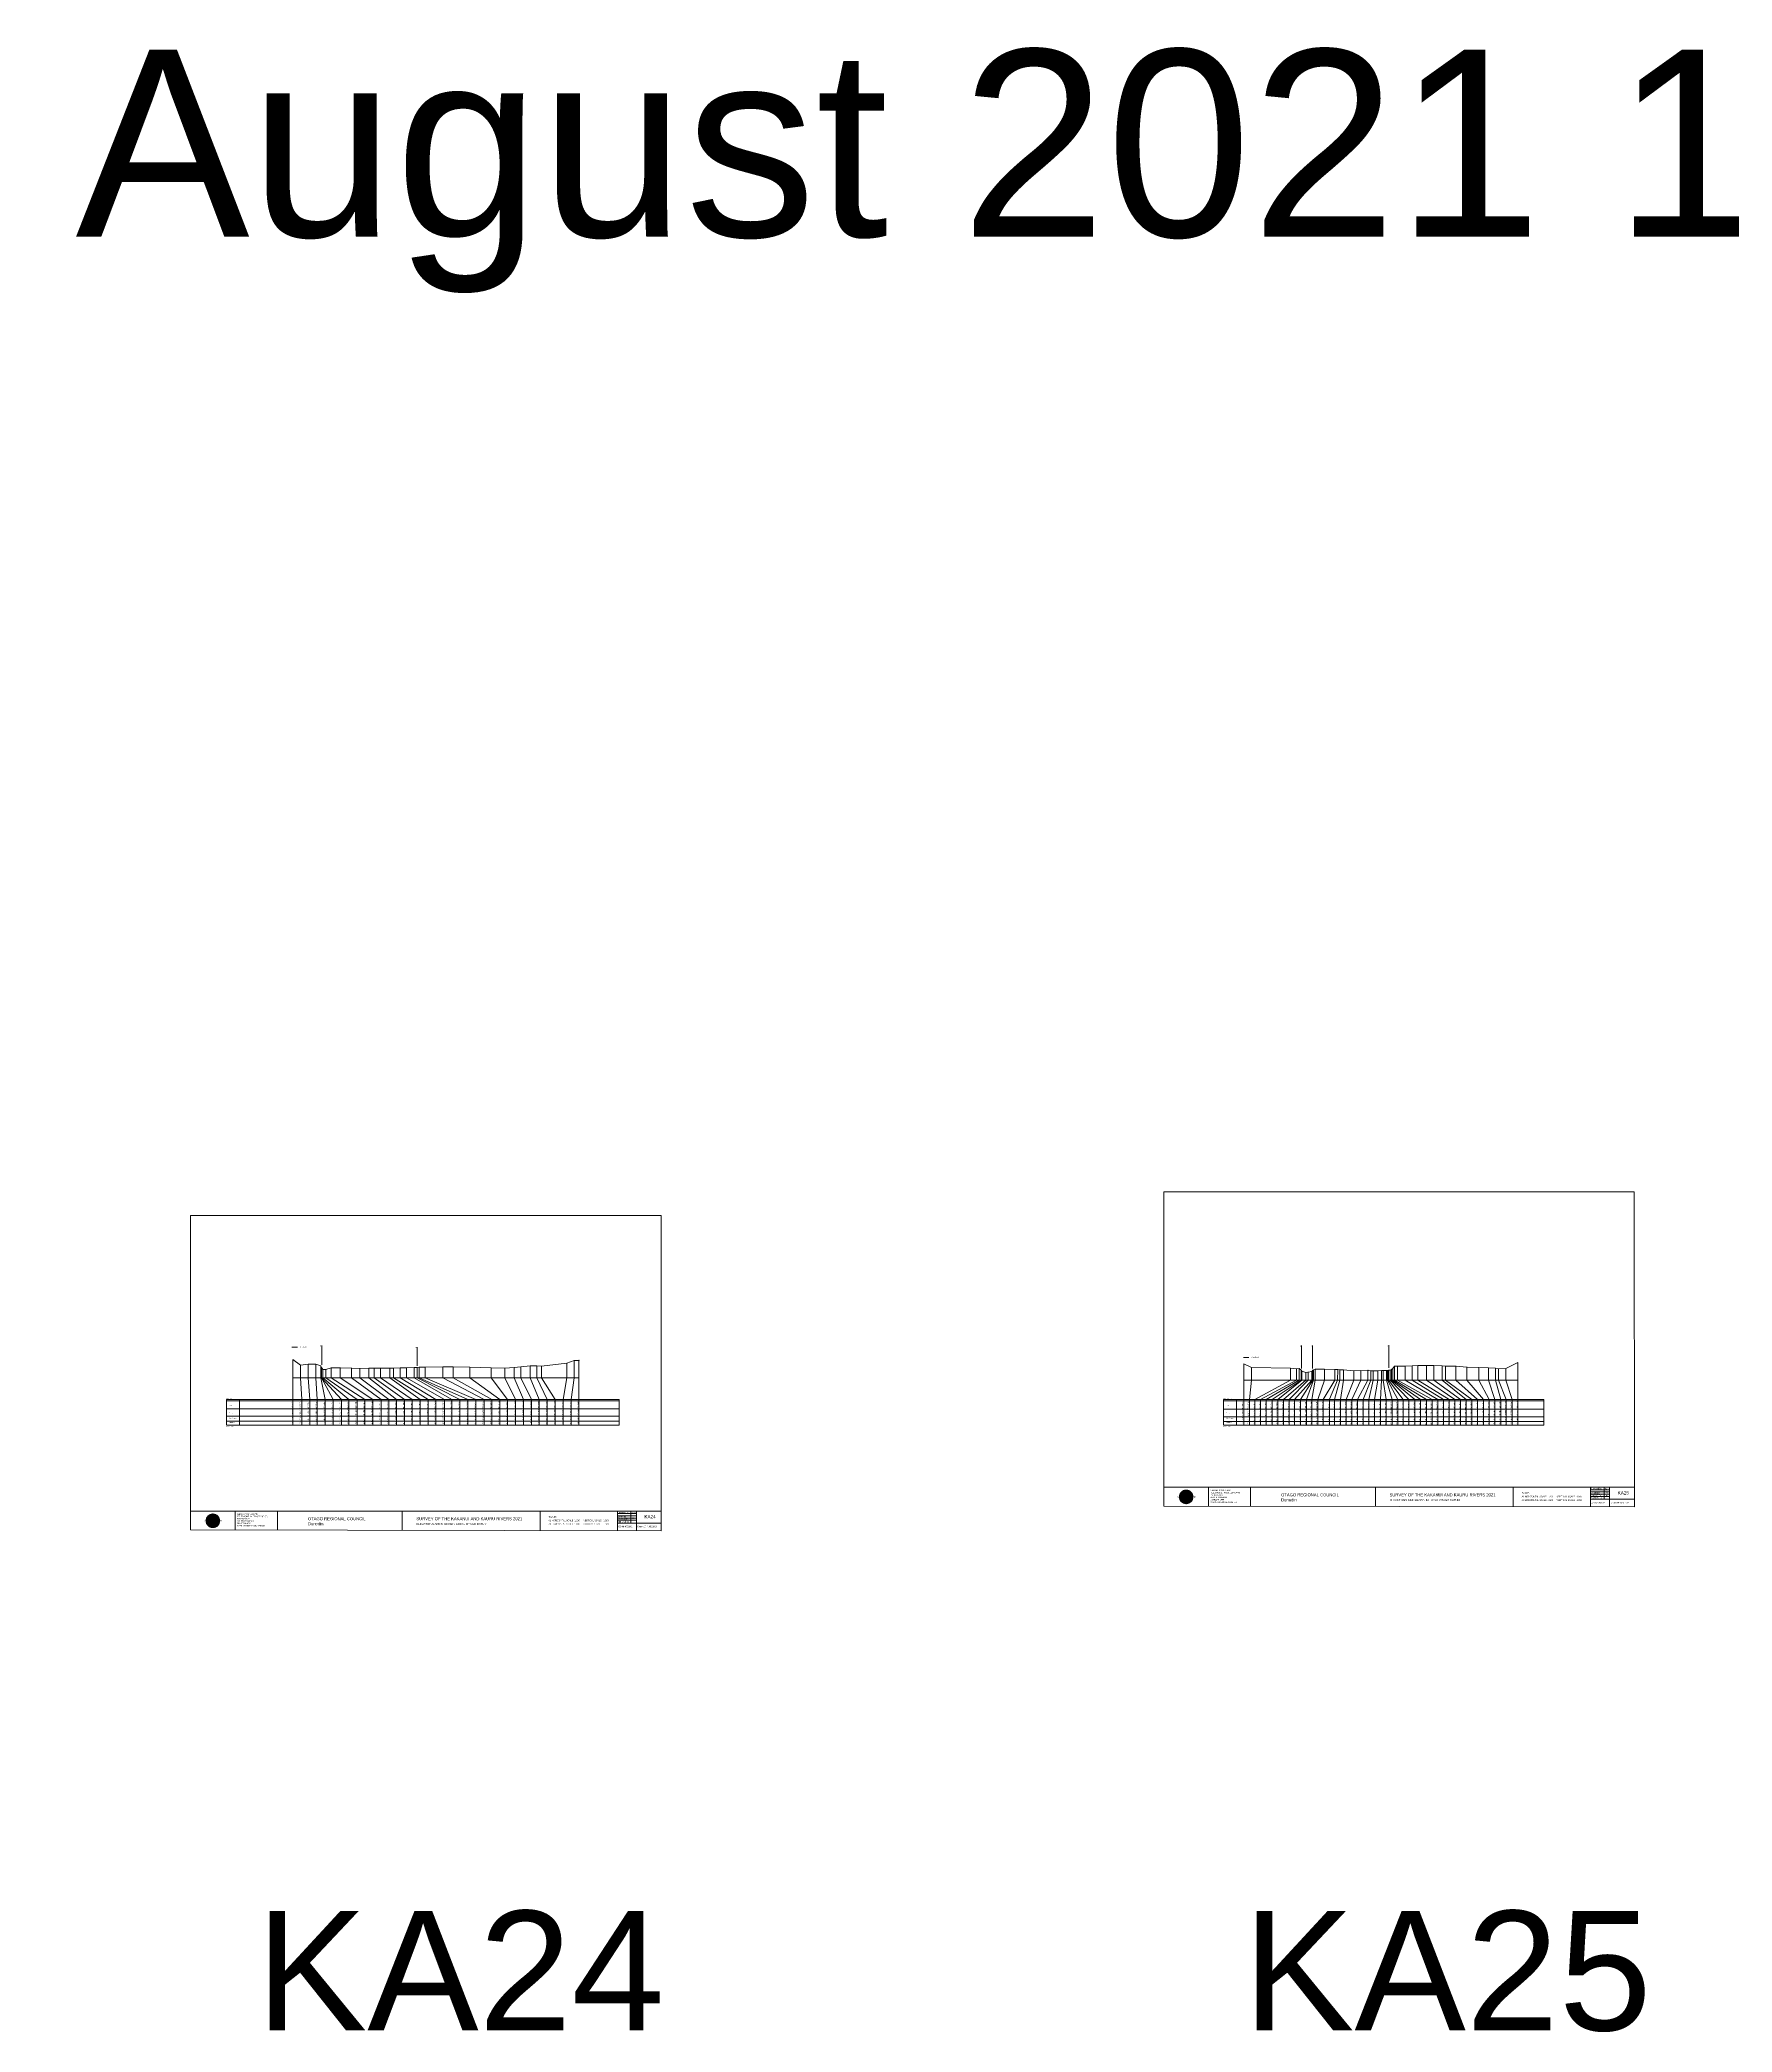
# Model space of a CAD drawing. Header units: millimetres. Extents: x -4102225 to 9709333, y -443196 to 2258209.
# Drawn here: x -1525948 to -620504, y -213584 to 852398 of the extents above; entities that cross this region are included whole.
import ezdxf

# ---------------------------------------------------------------- set-up
doc = ezdxf.new("R2010")
doc.units = ezdxf.units.MM
doc.header["$PDMODE"] = 35
doc.header["$PDSIZE"] = 20
doc.layers.get('0').update_dxf_attribs({"lineweight": 0})
doc.layers.add('geo', color=7, linetype='Continuous', lineweight=0)
doc.styles.get("Standard").update_dxf_attribs({"font": 'arial.ttf'})

# ---------------------------------------------------------------- blocks, each defined once
blk = doc.blocks.new('Geomatics_Circle_SPT')
at = {"layer": 'geo', "color": 2, "linetype": 'Continuous', "lineweight": 0}
for p, q in [((0, 25.2), (-25.2, 0)), ((-24.7, 4.9), (-4.9, 24.7)), ((-24.7, -4.9), (4.9, 24.7)), ((4.9, -24.7), (-24.7, 4.9)), ((-24.7, 0), (0, -24.7)), ((-9.7, 23.3), (-23.3, 9.6)), ((9.7, 23.3), (-23.3, -9.7)), ((-23.3, 9.7), (9.7, -23.3)), ((-21, 14), (-14, 21)), ((-21, -14), (14, 21)), ((14, -21), (-21, 14)), ((0, 0), (-17.8, 17.8)), ((0, 0), (-17.8, -17.8)), ((-14, 21), (21, -14)), ((21, 14), (-14, -21)), ((23.3, -9.7), (-9.7, 23.3)), ((-9.7, -23.3), (23.3, 9.7)), ((-4.9, 24.7), (24.7, -4.9)), ((24.7, 4.9), (-4.9, -24.7)), ((25.2, 0), (0, 25.2)), ((0, 0), (17.8, 17.8)), ((0, 0), (17.8, -17.8)), ((0, -24.8), (25.2, 0)), ((4.9, 24.7), (24.7, 4.9)), ((23.3, 9.7), (9.7, 23.3)), ((14, 21), (21, 14)), ((17.8, 18.1), (17.8, 18.1)), ((-4.9, -24.7), (-24.7, -4.9)), ((-23.3, -9.7), (-9.7, -23.3)), ((-14, -21), (-21, -14)), ((-17.8, -17.8), (-17.8, -17.8)), ((24.7, -4.9), (4.9, -24.7)), ((4.9, -24.7), (4.9, -24.7)), ((9.7, -23.3), (23.3, -9.7)), ((21, -14), (14, -21)), ((18.1, -17.8), (18.1, -17.8))]:
    blk.add_line(p, q, dxfattribs=at)
at = {"layer": 'geo', "color": 1, "linetype": 'Continuous', "lineweight": 0}
for p, q in [((-25.2, 0), (9.7, 23.3)), ((-25.2, 0), (-9.6, 23.3)), ((-25.2, 0), (23.3, 9.7)), ((-25.2, 0), (-23.3, 9.7)), ((-23.3, -9.7), (-25.2, 0)), ((-9.6, -23.3), (-25.2, 0)), ((9.7, -23.3), (-25.2, 0)), ((-4.9, 24.8), (-24.7, -4.9)), ((4.9, 24.7), (-24.7, 4.9)), ((14, 21), (-24.7, -4.9)), ((-14, 21), (-24.7, 4.9)), ((21, 14), (-24.7, 4.9)), ((-21, 14), (-24.7, -4.9)), ((0, 0), (-24.7, 4.9)), ((-24.7, 4.9), (-21, -14)), ((-24.7, 4.9), (-4.9, -24.7)), ((-24.7, 4.9), (14, -21)), ((-24.7, 4.9), (-24.7, 4.9)), ((0, 0), (-24.7, -4.9)), ((-23.3, 9.7), (0, 25.2)), ((-23.3, -9.6), (0, 25.2)), ((-23.3, -9.6), (17.8, 17.8)), ((-23.3, 9.7), (-17.8, 17.9)), ((-23.3, -9.6), (-17.8, 17.9)), ((-23.3, 9.7), (17.8, 17.8)), ((-17.8, -17.8), (-23.3, 9.7)), ((0, -25.2), (-23.3, 9.7)), ((-23.3, 9.7), (17.8, -17.8)), ((-23.3, 9.7), (25.2, 0)), ((-23.3, 9.4), (-23.3, 9.4)), ((-23.3, -9.7), (25.2, 0)), ((4.9, 24.8), (-21, -14)), ((-4.9, 24.7), (-21, 14)), ((14, 21), (-21, 14)), ((-14, 21), (-21, -14)), ((0, 0), (-21, 14)), ((-21, 14), (-14, -21)), ((-21, 14), (4.9, -24.7)), ((-21, 14), (-21, 14)), ((24.7, 4.9), (-21, 14)), ((0, 0), (-21, -14)), ((-17.9, 17.6), (-17.9, 17.6)), ((-17.8, 17.8), (9.7, 23.3)), ((-17.8, 17.8), (-9.6, 23.3)), ((-17.8, -17.8), (9.7, 23.3)), ((-17.8, -17.8), (-9.7, 23.3)), ((-9.7, -23.3), (-17.8, 17.8)), ((-17.8, 17.8), (9.7, -23.3)), ((-17.8, 17.8), (23.3, -9.6)), ((-17.8, 17.8), (23.3, 9.7)), ((-17.8, -17.8), (23.3, 9.7)), ((4.9, 24.7), (-14, 21)), ((-4.9, 24.7), (-14, -20.9)), ((0, 0), (-14, 21)), ((-14, 21), (-4.9, -24.7)), ((-14, 21), (-14, 21)), ((24.7, -4.9), (-14, 21)), ((21, 14), (-14, 21)), ((-14, -21), (24.7, 4.9)), ((0, 0), (-14, -21)), ((-9.8, 23.1), (-9.8, 23.1)), ((-9.7, 23.3), (0, 25.2)), ((-9.7, 23.3), (0, -25.2)), ((-9.7, -23.3), (0, 25.2)), ((-9.6, 23.3), (17.8, -17.8)), ((-9.6, 23.3), (25.2, 0)), ((-9.6, 23.3), (17.8, 17.8)), ((-9.6, -23.3), (17.8, 17.9)), ((25.2, 0), (-9.6, -23.3)), ((0, 0), (-4.9, 24.7)), ((-4.9, 24.7), (-4.9, 24.7)), ((21, -14), (-4.9, 24.7)), ((24.8, 4.9), (-4.9, 24.7)), ((14, 21), (-4.9, 24.7)), ((-4.9, -24.7), (21, 14)), ((0, 0), (-4.9, -24.7)), ((-0.2, 25.1), (-0.2, 25.1)), ((0, 25.2), (9.7, -23.3)), ((0, 25.2), (23.3, -9.7)), ((0, 25.2), (23.3, 9.7)), ((0, 25.2), (9.7, 23.3)), ((0, 0), (4.9, 24.7)), ((0, -25.2), (9.7, 23.3)), ((0, 0), (14, 21)), ((0, 0), (21, 14)), ((23.3, 9.7), (0, -25.2)), ((0, 0), (24.8, 4.9)), ((0, 0), (4.9, -24.7)), ((0, 0), (14, -21)), ((0, 0), (21, -14)), ((0, 0), (24.8, -4.9)), ((21, 14), (4.9, 24.8)), ((14, -21), (4.9, 24.7)), ((24.7, -4.9), (4.9, 24.7)), ((4.9, 24.7), (4.9, 24.7)), ((4.9, -24.7), (14, 21)), ((4.9, -24.7), (24.7, 4.9)), ((9.4, 23.3), (9.4, 23.3)), ((9.7, 23.3), (17.8, -17.8)), ((9.7, 23.3), (25.2, 0)), ((9.7, 23.3), (17.8, 17.9)), ((17.8, 17.8), (9.7, -23.3)), ((25.2, 0), (9.7, -23.3)), ((21, -14), (14, 21)), ((24.7, 4.9), (14, 21)), ((14, 21), (14, 21)), ((14, -21), (21, 14)), ((17.6, 17.9), (17.6, 17.9)), ((17.8, 17.8), (23.3, -9.7)), ((17.8, 17.8), (23.3, 9.7)), ((23.3, 9.7), (17.8, -17.8)), ((24.7, -4.9), (21, 14)), ((21, 14), (21, 14)), ((21, -14), (24.7, 4.9)), ((23.1, 9.8), (23.1, 9.8)), ((23.3, 9.7), (25.2, 0)), ((25.2, 0), (23.3, -9.6)), ((24.7, 4.9), (24.7, 4.9)), ((25.1, 0.2), (25.1, 0.2)), ((-25.2, 0), (23.3, -9.7)), ((-25.1, -0.2), (-25.1, -0.2)), ((-24.7, -4.9), (-24.7, -4.9)), ((-24.7, -4.9), (-14, -21)), ((-24.7, -4.9), (4.9, -24.7)), ((-24.7, -4.9), (21, -14)), ((-17.8, -17.8), (-23.3, -9.7)), ((0, -25.2), (-23.3, -9.6)), ((17.8, -17.8), (-23.3, -9.6)), ((-23.1, -9.8), (-23.1, -9.8)), ((-21, -14), (24.7, -4.9)), ((-21, -14), (-21, -14)), ((-21, -14), (-4.9, -24.7)), ((-21, -14), (14, -21)), ((23.3, -9.7), (-17.8, -17.8)), ((-9.6, -23.3), (-17.8, -17.8)), ((9.7, -23.3), (-17.8, -17.8)), ((-17.6, -17.9), (-17.6, -17.9)), ((-14, -21), (21, -14)), ((-14, -21), (-14, -21)), ((-14, -21), (4.9, -24.7)), ((17.8, -17.8), (-9.7, -23.3)), ((0, -25.2), (-9.7, -23.3)), ((-9.4, -23.3), (-9.4, -23.3)), ((-4.9, -24.7), (24.7, -4.9)), ((-4.9, -24.7), (14, -21)), ((-4.9, -24.7), (-4.9, -24.7)), ((23.3, -9.6), (0, -25.2)), ((9.7, -23.3), (0, -25.2)), ((0.2, -25.1), (0.2, -25.1)), ((4.9, -24.7), (21, -14)), ((4.9, -24.7), (4.9, -24.7)), ((17.8, -17.8), (9.7, -23.3)), ((9.8, -23.1), (9.8, -23.1)), ((14, -21), (24.7, -4.9)), ((14, -21), (14, -21)), ((23.3, -9.6), (17.8, -17.8)), ((17.9, -17.6), (17.9, -17.6)), ((21, -14), (21, -14)), ((23.3, -9.4), (23.3, -9.4)), ((24.7, -4.9), (24.7, -4.9))]:
    blk.add_line(p, q, dxfattribs=at)
at = {"layer": 'geo', "color": 114, "linetype": 'Continuous', "lineweight": 0}
for p, q in [((17.9, 17.8), (-25.2, 0)), ((-24.7, 4.9), (14, 21)), ((-24.7, -4.9), (21, 14)), ((-14, -21), (-24.7, 4.9)), ((9.7, 23.3), (-23.3, 9.7)), ((0, 0), (-23.3, 9.7)), ((-23.3, 9.7), (-9.7, -23.3)), ((0, 0), (-23.3, -9.7)), ((-4.9, -24.7), (-21, 14)), ((-20.9, 14), (4.9, 24.7)), ((24.8, 4.9), (-20.9, -14)), ((0, 25.2), (-17.8, 17.8)), ((-17.8, 17.8), (0, -25.2)), ((-14, 21), (-4.9, 24.7)), ((4.9, -24.7), (-14, 21)), ((0, 0), (-9.7, 23.3)), ((0, 0), (-9.7, -23.3)), ((-4.9, 24.7), (14, -21)), ((17.8, -17.8), (0, 25.2)), ((0, 0), (9.7, 23.3)), ((0, 0), (23.3, 9.7)), ((0, 0), (9.7, -23.3)), ((0, 0), (23.3, -9.7)), ((4.9, 24.7), (21, -14)), ((23.3, -9.7), (9.7, 23.3)), ((14, 21), (24.7, -4.9)), ((25.2, 0), (17.8, 17.8)), ((21, 14), (24.7, 4.9)), ((-25.2, 0), (-17.8, -17.8)), ((-21, -14), (-24.7, -4.9)), ((-17.8, -17.8), (25.2, 0)), ((24.8, -4.9), (-14, -21)), ((-9.6, -23.3), (23.3, -9.7)), ((21, -14), (-4.9, -24.8)), ((0, -25.2), (17.9, -17.8)), ((14, -21), (4.9, -24.8))]:
    blk.add_line(p, q, dxfattribs=at)
at = {"layer": 'geo', "color": 250, "linetype": 'Continuous', "lineweight": 0}
for p, q in [((0, 0), (-25.2, 0)), ((24.7, 4.9), (-24.7, 4.9)), ((-24.7, 4.9), (-24.7, -4.9)), ((-23.3, 9.7), (23.3, 9.7)), ((-23.3, 9.7), (-23.3, 9.7)), ((-23.3, -9.7), (-23.3, 9.7)), ((21, 14), (-21, 14)), ((-21, 14), (-21, -14)), ((-17.8, 17.8), (17.8, 17.8)), ((-17.8, -17.8), (-17.8, 17.8)), ((-14, 21), (-14, 21)), ((14, 21), (-14, 21)), ((-14, 20.9), (-14, -21)), ((-9.7, 23.3), (9.7, 23.3)), ((-9.7, -23.3), (-9.7, 23.3)), ((-4.9, 24.7), (4.9, 24.7)), ((-4.9, 24.7), (-4.9, -24.7)), ((0, 0), (0, 25.2)), ((0, 0), (0, -25.2)), ((0, 0), (25.2, 0)), ((4.9, 24.7), (4.9, -24.7)), ((9.7, -23.3), (9.7, 23.3)), ((14, 21), (14, -21)), ((17.8, -17.8), (17.8, 17.8)), ((21, 14), (21, 14)), ((21, -14), (21, 14)), ((23.3, 9.7), (23.3, -9.7)), ((24.7, 4.9), (24.7, 4.9)), ((24.7, -4.9), (24.7, 4.9)), ((-24.7, -4.9), (24.7, -4.9)), ((23.3, -9.7), (-23.3, -9.7)), ((-21, -14), (21, -14)), ((17.8, -17.8), (-17.8, -17.8)), ((-14, -21), (14, -21)), ((9.7, -23.3), (-9.7, -23.3)), ((-4.9, -24.7), (4.9, -24.7))]:
    blk.add_line(p, q, dxfattribs=at)
blk = doc.blocks.new('GeomaticsNZ TITLE BLOCK')
at = {"color": 7, "linetype": 'Continuous', "lineweight": 0}
for p, q in [((0, 95), (0, 1579)), ((0, 1579), (2363, 1579)), ((2363, 1579), (2364, 95)), ((2364, 95), (0, 95)), ((0, 95), (0, 0)), ((0, 0), (2364, -4)), ((16, 95), (2364, 95)), ((224, 95), (224, 0)), ((2364, 95), (383, 95)), ((436, 95), (436, -1)), ((1063, 95), (1063, -2)), ((1755, 95), (1755, -3)), ((2144, 95), (2144, -3)), ((2144, 82), (2239, 82)), ((2144, 71), (2239, 71)), ((2144, 60), (2239, 60)), ((2144, 49), (2239, 49)), ((2144, 35), (2364, 35)), ((2212, 95), (2212, 36)), ((2239, 95), (2239, -3)), ((2364, -4), (2364, 95))]:
    blk.add_line(p, q, dxfattribs=at)
at = {"color": 7, "linetype": 'Continuous', "lineweight": 0, "xscale": 1.36, "yscale": 1.36, "zscale": 1.36}
blk.add_blockref('Geomatics_Circle_SPT', (112, 46), dxfattribs=at)
at = {"color": 7, "linetype": 'Continuous', "lineweight": 0}
for s, p in [('PK&RR', (2213, 85)), ('ST', (2220, 64)), ('PK', (2220, 51))]:
    blk.add_text(s, height=5, dxfattribs=at).set_placement(p)
at = {"color": 7, "linetype": 'Continuous', "lineweight": 0, "attachment_point": 1}
for s, width, heights, insert, char_height in [('{\\C256;Geomatics N.Z. LTD                   }', 125.08, [15.8], (69, 50), 7), ('{\\C256;GEOMATICS N.Z. LTD                   \\PTELEPHONE:  M 021 023 6 00 55;\\PPO BOX 2177\\PSOUTH DUNEDIN\\PDUNEDIN 9044\\PEmail: geomaticsnz@gmail.com}', 3535.73, [94.7], (234, 83), 7), ('{\\C256;OTAGO REGIONAL COUNCIL\\PDunedin}', 3535.73, [0], (589, 64), 15), ('{\\C256;SURVEY OF THE KAKANUI AND KAURU RIVERS 2021}', 3535.73, [0], (1134, 64), 15), ('{\\C256;ELEVATIONS ARE SHOWN IN LOCAL OTAGO DATUM}', 3535.73, [0], (1134, 35), 10), ('{\\C256;Surveyed by:}', 3535.73, [0], (2145, 92), 7), ('{\\C256;Checked by:}', 3535.73, [0], (2145, 59), 7), ('{\\C256;Approved by:}', 3535.73, [0], (2145, 46), 7), ('{\\C256;JOB No 0032021}', 3535.73, [0], (2145, 21), 7), ('{\\C256;Drawn by:}', 3535.73, [0], (2146, 70), 7), ('{\\C256;Drawn:16-JUNE-2021}', 3535.73, [0], (2245, 21), 7)]:
    blk.add_mtext_dynamic_manual_height_columns(s, width=width, gutter_width=159, heights=heights, dxfattribs=dict(at, insert=insert, char_height=char_height))
blk = doc.blocks.new('A$Cb97534b7')
at = {"color": 5, "linetype": 'Continuous', "lineweight": 0}
blk.add_text('Thursday, 5 August 2021 12:20:21 PM', height=100000, dxfattribs=at).set_placement((0, 29400))

msp = doc.modelspace()

# ---------------------------------------------------------------- linework, layer by layer
at = {"color": 1}
msp.add_line((-1391052.798, 152877.349), (-1388146.068, 152877.349), dxfattribs=at)
at = {"color": 7, "lineweight": 0}
for p, q in [((-1375110.927, 143413.871), (-1375110.927, 153765.98)), ((-1324098.706, 142979.801), (-1324098.706, 152892.631)), ((-850974.573, 141561.07), (-850974.573, 153769.056)), ((-844964.858, 141467.407), (-844964.858, 153765.98)), ((-804262.355, 141901.549), (-804262.355, 153900.611)), ((-1390651.977, 146236), (-1390651.977, 111175.74)), ((-1382325.644, 143836), (-1382325.644, 136475.241)), ((-1378363.776, 143766), (-1378363.776, 136475.241)), ((-1375253.569, 141286), (-1375253.569, 136475.241)), ((-1375171.167, 141996), (-1375171.167, 136475.241)), ((-1374614.17, 141016), (-1374614.17, 136475.241)), ((-1372913.322, 141036), (-1372913.322, 136475.241)), ((-1370127.885, 141816), (-1370127.885, 136475.241)), ((-1365180.204, 141846), (-1365180.204, 136475.241)), ((-1359122.449, 141626), (-1359122.449, 136475.241)), ((-1354799.936, 141566), (-1354799.936, 136475.241)), ((-1349988.974, 141666), (-1349988.974, 136475.241)), ((-1347042.558, 141706), (-1347042.558, 136475.241)), ((-1343626.408, 141656), (-1343626.408, 136475.241)), ((-1338672.37, 141616), (-1338672.37, 136475.241)), ((-1336698.31, 141706), (-1336698.31, 136475.241)), ((-1333076.338, 141786), (-1333076.338, 136475.241)), ((-1329771.909, 141866), (-1329771.909, 136475.241)), ((-1325698.178, 142006), (-1325698.178, 136475.241)), ((-1324102.638, 142086), (-1324102.638, 136475.241)), ((-1323022.739, 142176), (-1323022.739, 136475.241)), ((-1319755.711, 142226), (-1319755.711, 136475.241)), ((-1310314.033, 142426), (-1310314.033, 136475.241)), ((-1304795.44, 142406), (-1304795.44, 136475.241)), ((-1295921.757, 142266), (-1295921.757, 136475.241)), ((-1284463.353, 141896), (-1284463.353, 136475.241)), ((-1277152.434, 141726), (-1277152.434, 136475.241)), ((-1272189.774, 142106), (-1272189.774, 136475.241)), ((-1268573.171, 142426), (-1268573.171, 136475.241)), ((-1263612.807, 142846), (-1263612.807, 136475.241)), ((-1260117.836, 142976), (-1260117.836, 136475.241)), ((-1257575.89, 142736), (-1257575.89, 136475.241)), ((-1243948.114, 144286), (-1243948.114, 136475.241)), ((-1240014.86, 145716), (-1240014.86, 136475.241)), ((-1237491.521, 145866), (-1237491.521, 111175.74)), ((-1237491.521, 145866), (-1237491.521, 141085.213)), ((-1375595.774, 136475.241), (-1390651.977, 136475.241)), ((-1390651.977, 136475.241), (-1237491.521, 136475.241)), ((-1382325.644, 136475.241), (-1381582.663, 125000)), ((-1378363.776, 136475.241), (-1377503.052, 125000)), ((-1375253.569, 136475.241), (-1368979.644, 125000)), ((-1375171.167, 136475.241), (-1364486.275, 125000)), ((-1374614.17, 136475.241), (-1360547.645, 125000)), ((-1372913.322, 136475.241), (-1356165.236, 125000)), ((-1370127.885, 136475.241), (-1352004.727, 125000)), ((-1365180.204, 136475.241), (-1347733.258, 125000)), ((-1359122.449, 136475.241), (-1343406.309, 125000)), ((-1354799.936, 136475.241), (-1339298.46, 125000)), ((-1349988.974, 136475.241), (-1335112.471, 125000)), ((-1347042.558, 136475.241), (-1330888.334, 125000)), ((-1343626.408, 136475.241), (-1326789.401, 125000)), ((-1338672.37, 136475.241), (-1322537.71, 125000)), ((-1336698.31, 136475.241), (-1318145.931, 125000)), ((-1333076.338, 136475.241), (-1314005.781, 125000)), ((-1329771.909, 136475.241), (-1309513.449, 125000)), ((-1325698.178, 136475.241), (-1305483.181, 125000)), ((-1324102.638, 136475.241), (-1301180.199, 125000)), ((-1323022.739, 136475.241), (-1296901.266, 125000)), ((-1319755.711, 136475.241), (-1292673.874, 125000)), ((-1310314.033, 136475.241), (-1288296.856, 125000)), ((-1304795.44, 136475.241), (-1284195.974, 125000)), ((-1295921.757, 136475.241), (-1279893.406, 125000)), ((-1284463.353, 136475.241), (-1275698.045, 125000)), ((-1277152.434, 136475.241), (-1271448.428, 125000)), ((-1272189.774, 136475.241), (-1267146.669, 125000)), ((-1268573.171, 136475.241), (-1262975.255, 125000)), ((-1263612.807, 136475.241), (-1258777.78, 125000)), ((-1260117.836, 136475.241), (-1254554.224, 125000)), ((-1257575.89, 136475.241), (-1250174.241, 125000)), ((-1243948.114, 136475.241), (-1245950.684, 125000)), ((-1240014.86, 136475.241), (-1241599.001, 125000)), ((-1426080.201, 125000), (-1216071.184, 125000)), ((-1426080.201, 125000), (-1426080.201, 124453.037)), ((-1426080.201, 124153.568), (-1216071.184, 124153.568)), ((-1426080.201, 119943.65), (-1216071.184, 119943.65)), ((-1419177.859, 125000), (-1419177.859, 111175.74)), ((-1385832.28, 111179.017), (-1385832.28, 125000)), ((-1381582.663, 111179.017), (-1381582.663, 125000)), ((-1377503.052, 111179.017), (-1377503.052, 125000)), ((-1373306.572, 111179.017), (-1373306.572, 125000)), ((-1368979.644, 111179.017), (-1368979.644, 125000)), ((-1364486.275, 111179.017), (-1364486.275, 125000)), ((-1360547.645, 111179.017), (-1360547.645, 125000)), ((-1356165.236, 111179.017), (-1356165.236, 125000)), ((-1352004.727, 111179.017), (-1352004.727, 125000)), ((-1347733.258, 111179.017), (-1347733.258, 125000)), ((-1343406.309, 111179.017), (-1343406.309, 125000)), ((-1339298.46, 111179.017), (-1339298.46, 125000)), ((-1335112.471, 111179.017), (-1335112.471, 125000)), ((-1330888.334, 111179.017), (-1330888.334, 125000)), ((-1326789.401, 111179.017), (-1326789.401, 125000)), ((-1322537.71, 111179.017), (-1322537.71, 125000)), ((-1318145.931, 111179.017), (-1318145.931, 125000)), ((-1314005.781, 111179.017), (-1314005.781, 125000)), ((-1309513.449, 111179.017), (-1309513.449, 125000)), ((-1305483.181, 111179.017), (-1305483.181, 125000)), ((-1301180.199, 111179.017), (-1301180.199, 125000)), ((-1296901.266, 111179.017), (-1296901.266, 125000)), ((-1292673.874, 111179.017), (-1292673.874, 125000)), ((-1288296.856, 111179.017), (-1288296.856, 125000)), ((-1284195.974, 111179.017), (-1284195.974, 125000)), ((-1279893.406, 111179.017), (-1279893.406, 125000)), ((-1275698.045, 111179.017), (-1275698.045, 125000)), ((-1271448.428, 111179.017), (-1271448.428, 125000)), ((-1267146.669, 111179.017), (-1267146.669, 125000)), ((-1262975.255, 111179.017), (-1262975.255, 125000)), ((-1258777.78, 111179.017), (-1258777.78, 125000)), ((-1254554.224, 111179.017), (-1254554.224, 125000)), ((-1250174.241, 111179.017), (-1250174.241, 125000)), ((-1245950.684, 111179.017), (-1245950.684, 125000)), ((-1241599.001, 111179.017), (-1241599.001, 125000)), ((-1216071.184, 125000), (-1216071.184, 111175.74)), ((-1426080.201, 115970.333), (-1216071.184, 115970.333)), ((-1426080.201, 113366.063), (-1216071.184, 113366.063)), ((-1426080.201, 111175.74), (-1216071.184, 111175.74))]:
    msp.add_line(p, q, dxfattribs=at)
at = {"color": 1, "lineweight": 0}
msp.add_line((-882022.789, 147381.558), (-879116.058, 147381.558), dxfattribs=at)
for p, q in [((-877759.039, 142103), (-877759.039, 135295.272)), ((-856821.841, 141663), (-856821.841, 135295.272)), ((-853677.014, 141383), (-853677.014, 135295.272)), ((-852133.298, 141453), (-852133.298, 135295.272)), ((-851131.507, 140583), (-851131.507, 135295.272)), ((-850680.949, 140063), (-850680.949, 135295.272)), ((-848633.027, 139443), (-848633.027, 135295.272)), ((-847374.255, 139613), (-847374.255, 135295.272)), ((-845468.314, 139883), (-845468.314, 135295.272)), ((-844832.54, 140623), (-844832.54, 135295.272)), ((-844530.837, 140783), (-844530.837, 135295.272)), ((-843528.951, 141193), (-843528.951, 135295.272)), ((-838615.555, 141143), (-838615.555, 135295.272)), ((-833084.217, 140933), (-833084.217, 135295.272)), ((-831505.717, 140893), (-831573.027, 135295.272)), ((-830461.856, 140773), (-830461.856, 135295.272)), ((-828476.446, 140803), (-828476.446, 135295.272)), ((-822873.167, 140333), (-822873.167, 135295.272)), ((-819130.776, 140483), (-819130.776, 135295.272)), ((-815356.342, 140513), (-815356.342, 135295.272)), ((-813905.063, 140214), (-813905.063, 135295.272)), ((-812552.094, 140234), (-812552.094, 135295.272)), ((-810144.329, 140314), (-810144.329, 135295.272)), ((-808139.536, 140454), (-808139.536, 135295.272)), ((-807185.224, 140444), (-807185.224, 135295.272)), ((-805496.74, 140414), (-805496.74, 135295.272)), ((-804832.565, 140484), (-804832.565, 135295.272)), ((-804285.684, 140604), (-804285.684, 135295.272)), ((-803502.888, 140694), (-803502.888, 135295.272)), ((-802852.096, 140944), (-802852.096, 135295.272)), ((-802104.695, 141514), (-802104.695, 135295.272)), ((-801100.886, 142664), (-801100.886, 135295.272)), ((-799517.534, 142704), (-799517.534, 135295.272)), ((-795460.108, 142834), (-795460.108, 135295.272)), ((-791669.747, 142954), (-791669.747, 135295.272)), ((-788597.964, 143154), (-788597.964, 135295.272)), ((-784046.058, 143114), (-784046.058, 135295.272)), ((-780102.644, 143074), (-780102.644, 135295.272)), ((-775728, 142864), (-775728, 135295.272)), ((-773835.932, 142694), (-773835.932, 135295.272)), ((-768259.688, 142754), (-768259.688, 135295.272)), ((-762384.919, 142234), (-762384.919, 135295.272)), ((-756050.317, 142094), (-756050.317, 135295.272)), ((-750870.689, 141824), (-750870.689, 135295.272)), ((-747082.835, 141664), (-747082.835, 135295.272)), ((-745564.036, 141354), (-745564.036, 135295.272)), ((-741612.674, 141494), (-741612.674, 135295.272)), ((-881750.393, 135295.272), (-735205.555, 135295.272)), ((-877759.039, 135295.272), (-878770.086, 125000)), ((-856821.841, 135295.272), (-875957.73, 125000)), ((-853677.014, 135295.272), (-872930.371, 125000)), ((-852133.298, 135295.272), (-869848.457, 125000)), ((-851131.507, 135295.272), (-866602.907, 125000)), ((-850680.949, 135295.272), (-863630.083, 125000)), ((-848633.027, 135295.272), (-860626.744, 125000)), ((-847374.255, 135295.272), (-857477.556, 125000)), ((-845468.314, 135295.272), (-854624.264, 125000)), ((-795460.108, 135295.272), (-777993.574, 125000)), ((-791669.747, 135295.272), (-774856.144, 125000)), ((-788597.964, 135295.272), (-771942.812, 125000)), ((-784046.058, 135295.272), (-768917.436, 125000)), ((-780102.644, 135295.272), (-765772.316, 125000)), ((-775728, 135295.272), (-762793.725, 125000)), ((-773835.932, 135295.272), (-759702.29, 125000)), ((-768259.688, 135295.272), (-756701.126, 125000)), ((-762384.919, 135295.272), (-753519.44, 125000)), ((-756050.317, 135295.272), (-750518.276, 125000)), ((-750870.689, 135295.272), (-747426.851, 125000)), ((-747082.835, 135295.272), (-744312.853, 125000)), ((-745564.036, 135295.272), (-741356.814, 125000)), ((-741612.674, 135295.272), (-738247.339, 125000))]:
    msp.add_line(p, q)
at = {"lineweight": 0}
for p, q in [((-844832.54, 135295.272), (-851538.485, 125000)), ((-844530.837, 135295.272), (-848220.218, 125000)), ((-843528.951, 135295.272), (-845440.26, 125000)), ((-838615.555, 135295.272), (-842162.9, 125000)), ((-833084.217, 135295.272), (-839305.044, 125000)), ((-831573.027, 135295.272), (-835988.521, 125098.485)), ((-830461.856, 135295.272), (-833195.225, 125000)), ((-828476.446, 135295.272), (-830106.501, 125000)), ((-822873.167, 135295.272), (-827067.598, 125000)), ((-819130.776, 135295.272), (-824018.698, 125000)), ((-815356.342, 135295.272), (-820891.891, 125000)), ((-813905.063, 135295.272), (-817898.851, 125000)), ((-812552.094, 135295.272), (-814830.707, 125000)), ((-810144.329, 135295.272), (-811819.335, 125000)), ((-808139.536, 135295.272), (-808611.98, 125000)), ((-807185.224, 135295.272), (-805572.186, 125000)), ((-805496.74, 135295.272), (-802464.461, 125000)), ((-804832.565, 135295.272), (-799322.771, 125000)), ((-804285.684, 135295.272), (-796528.668, 125000)), ((-803502.888, 135295.272), (-793445.448, 125000)), ((-802852.096, 135295.272), (-790310.84, 125000)), ((-802104.695, 135295.272), (-787296.139, 125000)), ((-801100.886, 135295.272), (-784044.336, 125000)), ((-799517.534, 135295.272), (-781041.361, 125000)), ((-892646.088, 125000), (-721181.811, 125000)), ((-892646.088, 125000), (-892646.088, 124453.037)), ((-892646.088, 124453.037), (-892646.088, 111302.518)), ((-892646.088, 124153.568), (-721181.811, 124153.568)), ((-892646.088, 119828.492), (-721181.811, 119828.492)), ((-885743.746, 125000), (-885743.746, 111175.74)), ((-878770.086, 111175.74), (-878770.086, 125000)), ((-875957.73, 111175.74), (-875957.73, 125000)), ((-872930.371, 111175.74), (-872930.371, 125000)), ((-869848.457, 111175.74), (-869848.457, 125000)), ((-866602.907, 111175.74), (-866602.907, 125000)), ((-863630.083, 111175.74), (-863630.083, 125000)), ((-860626.744, 111175.74), (-860626.744, 125000)), ((-857477.556, 111175.74), (-857477.556, 125000)), ((-854624.264, 111175.74), (-854624.264, 125000)), ((-851538.485, 111175.74), (-851538.485, 125000)), ((-848220.218, 111175.74), (-848220.218, 125000)), ((-845440.26, 111175.74), (-845440.26, 125000)), ((-842162.9, 111175.74), (-842162.9, 125000)), ((-839305.044, 111175.74), (-839305.044, 125000)), ((-835988.521, 125098.485), (-835988.521, 111274.225)), ((-833195.225, 111175.74), (-833195.225, 125000)), ((-830106.501, 111175.74), (-830106.501, 125000)), ((-827067.598, 111175.74), (-827067.598, 125000)), ((-824018.698, 111175.74), (-824018.698, 125000)), ((-820891.891, 111175.74), (-820891.891, 125000)), ((-817898.851, 111175.74), (-817898.851, 125000)), ((-814830.707, 111175.74), (-814830.707, 125000)), ((-811819.335, 111175.74), (-811819.335, 125000)), ((-808611.98, 111175.74), (-808611.98, 125000)), ((-805572.186, 111175.74), (-805572.186, 125000)), ((-802464.461, 111175.74), (-802464.461, 125000)), ((-799322.771, 111175.74), (-799322.771, 125000)), ((-796528.668, 111175.74), (-796528.668, 125000)), ((-793445.448, 111175.74), (-793445.448, 125000)), ((-790310.84, 111175.74), (-790310.84, 125000)), ((-787296.139, 111175.74), (-787296.139, 125000)), ((-784044.336, 111175.74), (-784044.336, 125000)), ((-781041.361, 111175.74), (-781041.361, 125000)), ((-777993.574, 111175.74), (-777993.574, 125000)), ((-774856.144, 111175.74), (-774856.144, 125000)), ((-771942.812, 111175.74), (-771942.812, 125000)), ((-768917.436, 111175.74), (-768917.436, 125000)), ((-765772.316, 111175.74), (-765772.316, 125000)), ((-762793.725, 111175.74), (-762793.725, 125000)), ((-759702.29, 111175.74), (-759702.29, 125000)), ((-756701.126, 111175.74), (-756701.126, 125000)), ((-753519.44, 111175.74), (-753519.44, 125000)), ((-750518.276, 111175.74), (-750518.276, 125000)), ((-747426.851, 111175.74), (-747426.851, 125000)), ((-744312.853, 111175.74), (-744312.853, 125000)), ((-741356.814, 111175.74), (-741356.814, 125000)), ((-738247.339, 111175.74), (-738247.339, 125000)), ((-721181.811, 125000), (-721181.811, 111175.74)), ((-892646.088, 115709.959), (-721181.811, 115709.959)), ((-892646.088, 113130.324), (-721181.811, 113130.324)), ((-892646.088, 111175.74), (-721181.811, 111175.74))]:
    msp.add_line(p, q, dxfattribs=at)
at = {"color": 7, "lineweight": 0, "transparency": 33554687}
msp.add_line((-1426080.201, 124453.037), (-1426080.201, 111302.518), dxfattribs=at)
at = {"color": 1}
for points in [[(-1390651.977, 146236), (-1386459.185, 143356), (-1382325.644, 143836), (-1378363.776, 143836), (-1375595.774, 142946), (-1375253.569, 141286), (-1375171.167, 141996), (-1374614.17, 141016), (-1372913.322, 141036), (-1370127.885, 141816), (-1365180.204, 141846), (-1359122.449, 141626), (-1354799.936, 141566), (-1349988.974, 141666), (-1347042.558, 141706), (-1343626.408, 141656), (-1338672.37, 141616), (-1336698.31, 141706), (-1333076.338, 141786), (-1329771.909, 141866), (-1325698.178, 142006), (-1324102.638, 142086), (-1323022.739, 142176), (-1319755.711, 142226), (-1310314.033, 142426), (-1304795.44, 142406), (-1295921.757, 142266), (-1284463.353, 141896), (-1277152.434, 141726), (-1272189.774, 142106), (-1268573.171, 142426), (-1263612.807, 142846), (-1260117.836, 142976), (-1257575.89, 142736), (-1243948.114, 144286), (-1240014.86, 145716), (-1237491.521, 145866)], [(-881750.393, 143953), (-877759.039, 142103), (-856821.841, 141663), (-853677.014, 141383), (-852133.298, 141453), (-851131.507, 140583), (-850680.949, 140063), (-848633.027, 139443), (-847374.255, 139613), (-845468.314, 139883), (-844832.54, 140623), (-844530.837, 140783), (-843528.951, 141193), (-838615.555, 141143), (-833084.217, 140933), (-831505.717, 140893), (-830461.856, 140773), (-828476.446, 140803), (-822873.167, 140333), (-819130.776, 140483), (-813905.063, 140214), (-812552.094, 140234), (-810144.329, 140314), (-808139.536, 140454), (-807185.224, 140444), (-805496.74, 140414), (-804832.565, 140484), (-804285.684, 140604), (-803502.888, 140694), (-802852.096, 140944), (-802104.695, 141514), (-801100.886, 142664), (-799517.534, 142704), (-795460.108, 142834), (-791669.747, 142954), (-788597.964, 143154), (-784046.058, 143114), (-780102.644, 143074), (-775728, 142864), (-773835.932, 142694), (-768259.688, 142754), (-762384.919, 142234), (-756050.317, 142094), (-750870.689, 141824), (-747082.835, 141664), (-745564.036, 141354), (-741612.674, 141494), (-735205.555, 144644)]]:
    msp.add_lwpolyline(points, dxfattribs=at)
for points in [[(-1386459.185, 143356), (-1386459.185, 136475.241), (-1385832.28, 125000)], [(-1375595.774, 142946), (-1375595.774, 136475.241), (-1373306.572, 125000), (-1373306.572, 111179.017)], [(-881750.393, 143953), (-881750.393, 111175.74)]]:
    msp.add_lwpolyline(points)
at = {"lineweight": 0}
msp.add_lwpolyline([(-735205.555, 144644), (-735205.555, 125000), (-735205.555, 111175.74)], dxfattribs=at)
at = {"color": 7}
for p in [(-1390651.977, 146236), (-1386459.185, 143356), (-1382325.644, 143836), (-1378363.776, 143766), (-1375595.774, 142946), (-1375253.569, 141286), (-1375171.167, 141996), (-1374614.17, 141016), (-1372913.322, 141036), (-1370127.885, 141816), (-1365180.204, 141846), (-1359122.449, 141626), (-1354799.936, 141566), (-1349988.974, 141666), (-1347042.558, 141706), (-1343626.408, 141656), (-1338672.37, 141616), (-1336698.31, 141706), (-1333076.338, 141786), (-1329771.909, 141866), (-1325698.178, 142006), (-1324102.638, 142086), (-1323022.739, 142176), (-1319755.711, 142226), (-1310314.033, 142426), (-1304795.44, 142406), (-1295921.757, 142266), (-1284463.353, 141896), (-1277152.434, 141726), (-1272189.774, 142106), (-1268573.171, 142426), (-1263612.807, 142846), (-1260117.836, 142976), (-1257575.89, 142736), (-1243948.114, 144286), (-1240014.86, 145716), (-1237491.521, 145866)]:
    msp.add_point(p, dxfattribs=at)
for p in [(-881750.393, 143953), (-877759.039, 142103), (-856821.841, 141663), (-853677.014, 141383), (-852133.298, 141453), (-850680.949, 140063), (-848633.027, 139443), (-847374.255, 139613), (-845468.314, 139883), (-844832.54, 140623), (-844530.837, 140783), (-843528.951, 141193), (-838615.555, 141143), (-833084.217, 140933), (-831505.717, 140893), (-830461.856, 140773), (-828476.446, 140803), (-822873.167, 140333), (-819130.776, 140483), (-815356.342, 140513), (-813905.063, 140214), (-812552.094, 140234), (-810144.329, 140314), (-808139.536, 140454), (-807185.224, 140444), (-805496.74, 140414), (-804832.565, 140484), (-804285.684, 140604), (-803502.888, 140694), (-802852.096, 140944), (-802104.695, 141514), (-801100.886, 142664), (-799517.534, 142704), (-795460.108, 142834), (-791669.747, 142954), (-788597.964, 143154), (-784046.058, 143114), (-780102.644, 143074), (-775728, 142864), (-773835.932, 142694), (-768259.688, 142754), (-762384.919, 142234), (-756050.317, 142094), (-750870.689, 141824), (-747082.835, 141664), (-745564.036, 141354), (-741612.674, 141494), (-735205.555, 144644)]:
    msp.add_point(p)
at = {"color": 30, "true_color": 0xf8991e}
msp.add_point((-851131.507, 140583), dxfattribs=at)

# ---------------------------------------------------------------- block references
msp.add_blockref('A$Cb97534b7', (-2283220.414, 717675.265))
at = {"color": 7, "lineweight": 0, "xscale": 106.5053773992074, "yscale": 106.5053773992074, "zscale": 106.5053773992074}
for p in [(-924554.714, 67876.527), (-1445260.136, 55109.504)]:
    msp.add_blockref('GeomaticsNZ TITLE BLOCK', p, dxfattribs=at)

# ---------------------------------------------------------------- texts
at = {"color": 7, "lineweight": 0, "transparency": 33554687}
for s, height, p in [('Ground Level', 473.07414, (-1386860.467, 152877.349)), ('Ground Level', 473.07414, (-877830.457, 147381.558)), ('DATUM 125.00', 473.07414, (-1426147.138, 125135.982)), ('Easting', 473.0741, (-1424705.018, 117527.941)), ('Northing', 473.0741, (-1424636.134, 121387.343)), ('Section KA24', 473.07414, (-1426147.149, 110257.825)), ('Ground Level', 473.07414, (-1424687.915, 114738.63)), ('Chainage', 473.0741, (-1424685.656, 112414.494))]:
    msp.add_text(s, height=height, dxfattribs=at).set_placement(p)
at = {"color": 7}
for s, p in [('  -7.4  146.24  1428509.08  5004726.38', (-1390621.263, 111444.7)), ('  -3.2  143.36  1428504.91  5004722.23', (-1386371.198, 111444.7)), ('   0.9  143.84  1428506.35  5004718.53', (-1382121.133, 111437.879)), ('   4.9  143.77  1428503.80  5004715.37', (-1377871.067, 111458.002)), ('   7.7  142.95  1428502.23  5004713.09', (-1373621.002, 111433.786)), ('   8.0  141.29  1428501.86  5004712.93', (-1369370.937, 111438.561)), ('   8.1  142.00  1428502.08  5004712.68', (-1365120.871, 111438.561)), ('   8.6  141.02  1428501.46  5004712.43', (-1360871.147, 111438.561)), ('  10.3  141.04  1428500.68  5004710.90', (-1356621.082, 111390.812)), ('  13.1  141.82  1428498.95  5004708.71', (-1352371.016, 111390.812)), ('  18.1  141.85  1428496.31  5004704.52', (-1348120.951, 111390.812)), ('  24.1  141.63  1428492.89  5004699.52', (-1343870.886, 111446.406)), ('  28.4  141.57  1428490.38  5004696.00', (-1339620.82, 111446.406)), ('  33.3  141.67  1428487.59  5004692.08', (-1335370.755, 111437.538)), ('  36.2  141.71  1428486.04  5004689.57', (-1331120.69, 111437.538)), ('  39.6  141.66  1428484.01  5004686.82', (-1326870.625, 111437.538)), ('  44.6  141.62  1428481.20  5004682.74', (-1322620.559, 111458.002)), ('  46.5  141.71  1428480.13  5004681.08', (-1318370.835, 111458.002)), ('  50.2  141.79  1428477.84  5004678.26', (-1314120.77, 111437.879)), ('  53.5  141.87  1428476.05  5004675.48', (-1309871.045, 111437.879)), ('  57.5  142.01  1428473.66  5004672.18', (-1305620.98, 111437.879)), ('  59.1  142.09  1428472.62  5004670.96', (-1301370.915, 111437.879)), ('  60.2  142.18  1428472.08  5004670.02', (-1297121.191, 111440.608)), ('  63.5  142.23  1428470.37  5004667.23', (-1292871.466, 111440.608)), ('  72.9  142.43  1428465.18  5004659.34', (-1288621.401, 111433.786)), ('  78.5  142.41  1428461.71  5004655.03', (-1284371.336, 111433.786)), ('  87.3  142.27  1428456.55  5004647.81', (-1280121.27, 111438.561)), ('  98.8  141.90  1428450.17  5004638.29', (-1275871.205, 111437.879)), (' 106.1  141.73  1428446.69  5004631.81', (-1271621.14, 111390.812)), (' 111.1  142.11  1428443.85  5004627.74', (-1267371.074, 111390.812)), (' 114.7  142.43  1428441.83  5004624.74', (-1263121.009, 111390.812)), (' 119.6  142.85  1428439.17  5004620.55', (-1258870.944, 111390.812)), (' 123.1  142.98  1428436.13  5004618.40', (-1254620.879, 111390.812)), (' 125.7  142.74  1428434.24  5004616.62', (-1250370.813, 111390.812)), (' 139.3  144.29  1428427.41  5004604.77', (-1246120.748, 111390.812)), (' 143.2  145.72  1428425.18  5004601.53', (-1241870.683, 111390.812)), (' 145.8  145.87  1428423.65  5004599.52', (-1237620.617, 111390.812))]:
    msp.add_text(s, height=500, rotation=90, dxfattribs=at).set_placement(p)
at = {"lineweight": 0}
for s, height, p in [('DATUM 125.00', 473.07414, (-892713.024, 125135.982)), ('Easting', 473.0741, (-891270.904, 117527.941)), ('Northing', 473.0741, (-891202.02, 121387.343)), ('Section KA25', 473.07414, (-892713.035, 110257.825)), ('Ground Level', 473.07414, (-891253.801, 114738.63)), ('Chainage', 473.0741, (-891251.542, 112414.494))]:
    msp.add_text(s, height=height, dxfattribs=at).set_placement(p)
for s, p in [(' -24.3  143.95  1428631.77  5004653.83', (-882194.939, 111252.056)), (' -20.3  142.10  1428630.17  5004650.14', (-879135.934, 111252.056)), ('   0.7  141.66  1428619.52  5004632.15', (-876076.928, 111245.234)), ('   3.8  141.38  1428617.73  5004629.52', (-873017.922, 111244.893)), ('   5.3  141.45  1428617.16  5004628.07', (-869958.916, 111245.234)), ('   6.3  140.58  1428616.70  5004627.18', (-866899.91, 111247.963)), ('   6.8  140.06  1428616.19  5004626.95', (-863840.904, 111247.963)), ('   8.8  139.44  1428615.28  5004625.11', (-860782.239, 111245.917)), ('  10.1  139.61  1428614.53  5004624.09', (-857723.233, 111198.168)), ('  12.0  139.88  1428613.28  5004622.62', (-854664.227, 111198.168)), ('  12.6  140.62  1428613.43  5004621.79', (-851605.221, 111198.168)), ('  12.9  140.78  1428613.33  5004621.50', (-848546.215, 111198.168)), ('  14.0  141.19  1428612.78  5004620.66', (-845487.209, 111198.168)), ('  18.9  141.14  1428610.60  5004616.25', (-842428.544, 111198.168)), ('  24.4  140.93  1428608.37  5004611.17', (-839369.879, 111253.761)), ('  26.0  140.89  1428607.66  5004609.76', (-836310.873, 111253.761)), ('  27.0  140.77  1428606.59  5004609.15', (-833252.208, 111253.761)), ('  29.0  140.80  1428605.89  5004607.27', (-830193.543, 111253.761)), ('  34.6  140.33  1428603.47  5004602.21', (-827134.879, 111244.893)), ('  38.3  140.48  1428600.97  5004599.31', (-824075.873, 111244.893)), ('  42.1  140.51  1428599.30  5004595.92', (-821016.867, 111265.357)), ('  43.6  140.21  1428599.15  5004594.35', (-817957.861, 111265.357)), ('  44.9  140.23  1428598.32  5004593.26', (-814898.855, 111265.357)), ('  47.3  140.31  1428597.29  5004591.08', (-811839.849, 111265.357)), ('  49.3  140.45  1428596.20  5004589.39', (-808780.843, 111265.357)), ('  50.3  140.44  1428595.49  5004588.69', (-805721.837, 111245.234)), ('  52.0  140.41  1428594.55  5004587.28', (-802662.831, 111245.234)), ('  52.6  140.48  1428594.50  5004586.55', (-799604.166, 111245.234)), ('  53.2  140.60  1428594.33  5004586.02', (-796545.501, 111245.234)), ('  54.0  140.69  1428593.74  5004585.45', (-793486.495, 111245.234)), ('  54.6  140.94  1428593.19  5004585.01', (-790427.489, 111245.234)), ('  55.4  141.51  1428592.57  5004584.50', (-787368.483, 111245.234)), ('  56.4  142.66  1428592.32  5004583.49', (-784309.818, 111245.234)), ('  58.0  142.70  1428591.40  5004582.19', (-781250.812, 111245.234)), ('  62.0  142.83  1428590.20  5004578.22', (-778192.147, 111247.963)), ('  65.8  142.95  1428588.65  5004574.75', (-775133.141, 111247.963)), ('  68.9  143.15  1428585.98  5004572.71', (-772074.477, 111247.963)), ('  73.4  143.11  1428583.95  5004568.63', (-769015.471, 111241.142)), ('  77.4  143.07  1428582.04  5004565.18', (-765956.465, 111241.142)), ('  81.8  142.86  1428581.23  5004560.64', (-762897.459, 111245.917)), ('  83.6  142.69  1428580.51  5004558.88', (-759838.453, 111245.917)), ('  89.2  142.75  1428576.23  5004554.86', (-756779.447, 111245.917)), ('  95.1  142.23  1428574.59  5004549.06', (-753720.441, 111245.234)), (' 101.4  142.09  1428571.13  5004543.73', (-750661.435, 111198.168)), (' 106.6  141.82  1428568.71  5004539.15', (-747602.429, 111198.168)), (' 110.4  141.66  1428566.63  5004535.97', (-744543.423, 111198.168)), (' 111.9  141.35  1428565.66  5004534.77', (-741484.417, 111198.168)), (' 115.9  141.49  1428565.06  5004530.60', (-738425.411, 111198.168)), (' 122.3  144.64  1428561.37  5004525.31', (-735366.405, 111198.168))]:
    msp.add_text(s, height=500, rotation=90, dxfattribs=at).set_placement(p)
at = {"color": 7, "lineweight": 0}
for s, height, p in [('SCALE :  ', 823.5746, (-733013.054, 74514.477)), ('KA25', 1764.8028, (-681766.886, 74083.808)), ('A1 HORIZONTAL SCALE  1:200      VERTICAL SCALE   1:200 ', 823.57462, (-733095.024, 72553.623)), ('A3 HORIZONTAL SCALE  1:800      VERTICAL SCALE   1:800', 823.57462, (-733095.024, 70650.367)), ('A1 HORIZONTAL SCALE  1:200      VERTICAL SCALE   1:200 ', 823.57462, (-1253800.447, 59786.6)), ('A3 HORIZONTAL SCALE  1:800      VERTICAL SCALE   1:800', 823.57462, (-1253800.447, 57883.344)), ('SCALE :  ', 823.5746, (-1253718.476, 61747.454)), ('KA24', 1764.8028, (-1202472.308, 61316.785)), ('KA24', 63996.9987, (-1410399.387, -212675.217)), ('KA25', 63996.9987, (-882216.517, -212675.217))]:
    msp.add_text(s, height=height, dxfattribs=at).set_placement(p)
at = {"color": 7, "lineweight": 0, "char_height": 500, "attachment_point": 1, "rotation": 90}
for insert in [(-1376023.356, 153224.143), (-1324886.492, 152350.795), (-851762.359, 153227.22), (-845678.518, 153074.141), (-805050.137, 153358.774)]:
    msp.add_mtext_dynamic_manual_height_columns('W', width=4277.92851, gutter_width=12.5, heights=[0], dxfattribs=dict(at, insert=insert))

doc.saveas('drawing.dxf')
